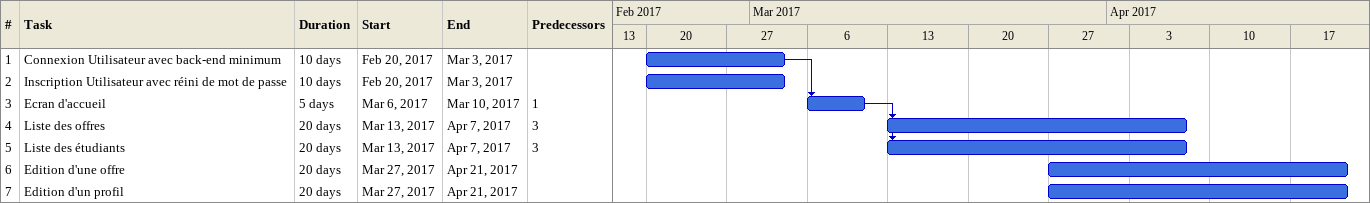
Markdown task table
| ID | Task | Duration | Start | Finish | Predecessors |
|---|---|---|---|---|---|
| 1 | Connexion Utilisateur avec back-end minimum | 10d | 2017-02-20 | 2017-03-03 |  |
| 2 | Inscription Utilisateur avec réini de mot de passe | 10d | 2017-02-20 | 2017-03-03 |  |
| 3 | Ecran d'accueil | 5d | 2017-03-06 | 2017-03-10 | 1 |
| 4 | Liste des offres | 20d | 2017-03-13 | 2017-04-07 | 3 |
| 5 | Liste des étudiants | 20d | 2017-03-13 | 2017-04-07 | 3 |
| 6 | Edition d'une offre | 20d | 2017-03-27 | 2017-04-21 |  |
| 7 | Edition d'un profil | 20d | 2017-03-27 | 2017-04-21 |  |
